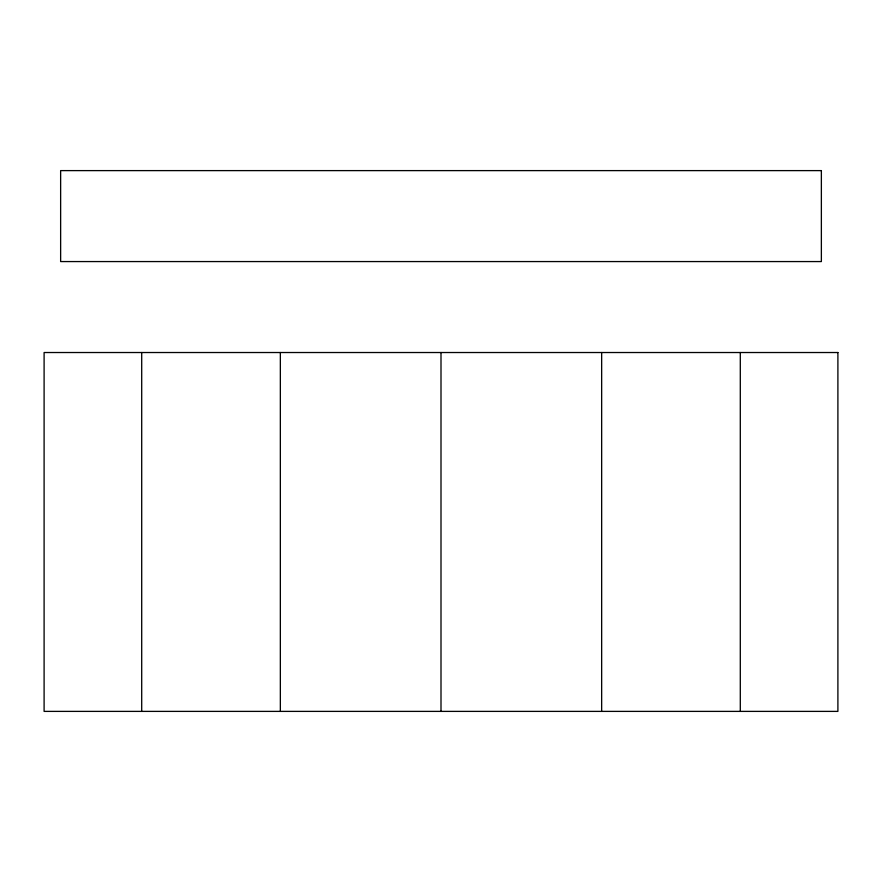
<?xml version="1.0" encoding="UTF-8"?>
<svg xmlns="http://www.w3.org/2000/svg" width="882" height="882" viewBox="0 0 882 882"><rect width="100%" height="100%" fill="white"/><g stroke="black" fill="none" stroke-linecap="round" stroke-linejoin="round"><path stroke-width="1.32" d="M740.296 352.524L740.296 711.388M601.656 352.524L601.656 711.388M441 352.524L441 711.388M280.344 352.524L280.344 711.388M141.704 352.524L141.704 711.388M821.363 170.612L60.638 170.612L60.638 261.568L821.363 261.568L821.363 170.612M837.9 352.524L44.1 352.524L44.1 711.388L837.9 711.388L837.9 352.524"/></g></svg>
